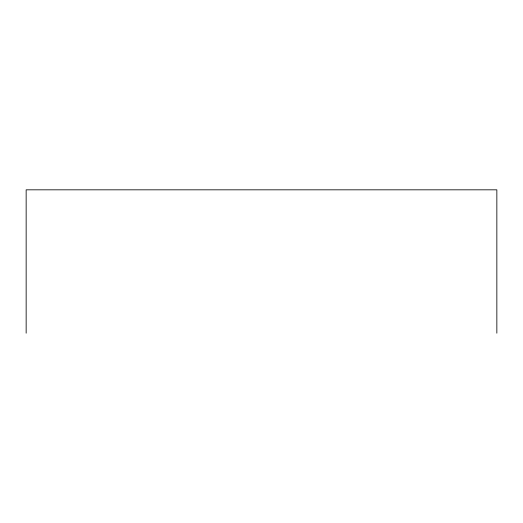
<?xml version="1.0" encoding="UTF-8"?>
<svg xmlns="http://www.w3.org/2000/svg" width="523" height="523" viewBox="0 0 523 523"><rect width="100%" height="100%" fill="white"/><g stroke="black" fill="none" stroke-linecap="round" stroke-linejoin="round"><path stroke-width="0.78" d="M496.85 333.177L496.85 189.823L26.15 189.823L26.15 333.177"/></g></svg>
